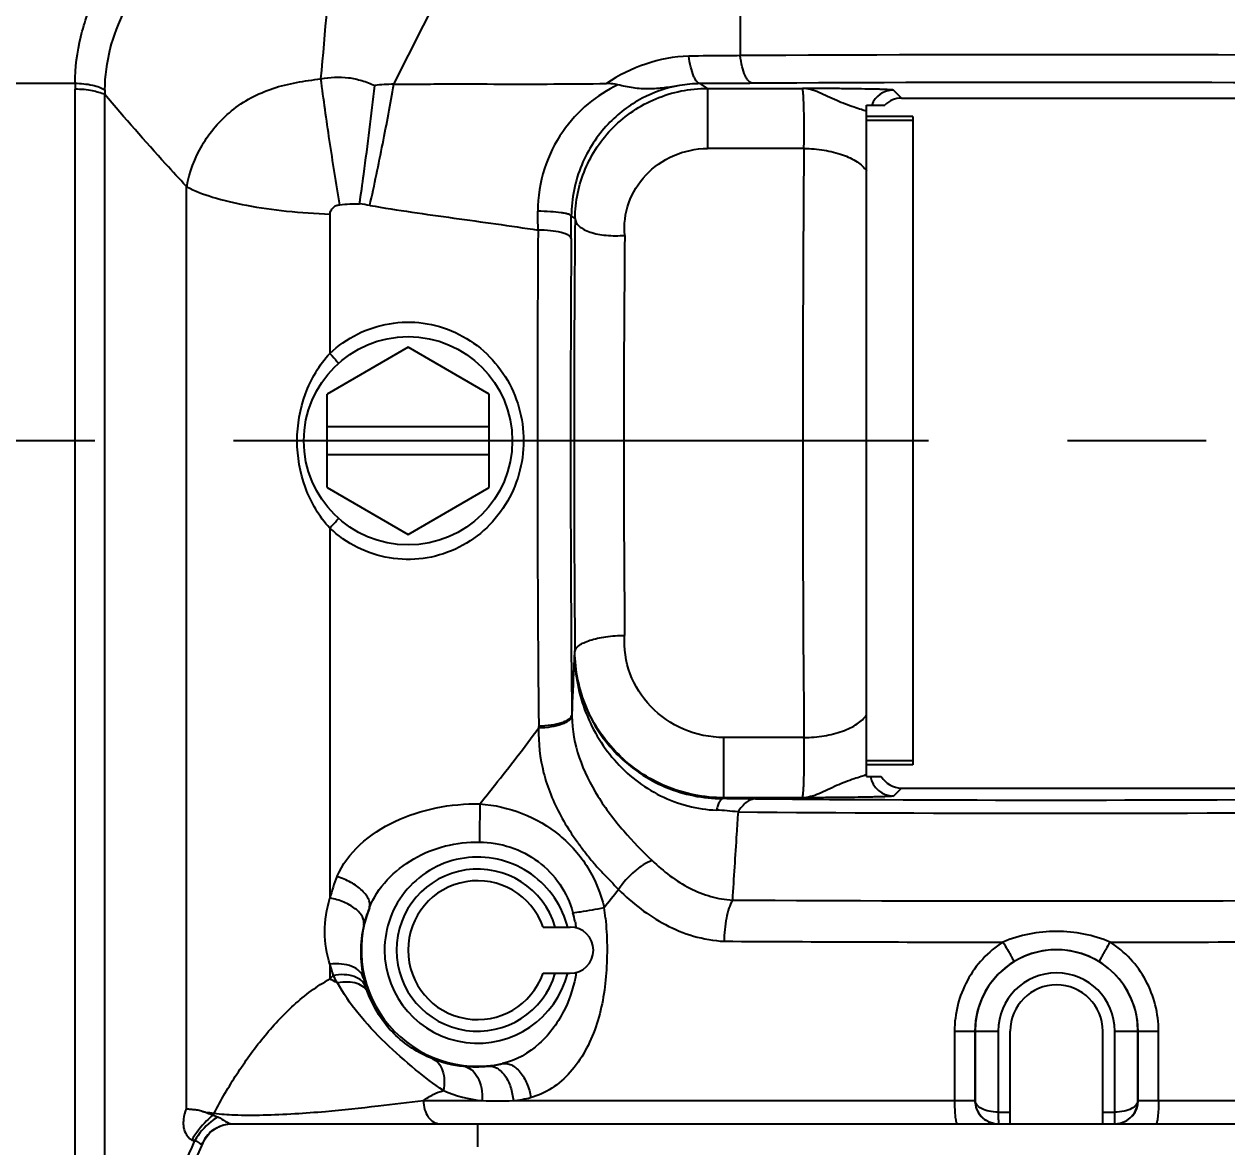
# Model space of a CAD drawing. Header units: millimetres. Extents: x 4086 to 8300, y 123 to 1549.
# Drawn here: x 6920.47 to 6933.45, y 450.37 to 462.5 of the extents above; entities that cross this region are included whole.
import ezdxf
from ezdxf import colors
from ezdxf.entities.mleader import LeaderData, LeaderLine
from ezdxf.math import Vec2, Vec3

# ---------------------------------------------------------------- set-up
doc = ezdxf.new("R2010")
doc.units = ezdxf.units.MM
doc.linetypes.add('CENTER', pattern=[0.6, 0.375, -0.075, 0.075, -0.075])
for name, color, linetype in [('中心线', 7, 'Continuous'), ('外形图', 7, 'Continuous'), ('多重引线', 7, 'Continuous'), ('尺寸标注', 7, 'Continuous')]:
    doc.layers.add(name, color=color, linetype=linetype)
doc.styles.add('思源黑', font='SourceHanSansCN-Normal.ttf')
doc.dimstyles.new('尺寸标注_1_4比例', dxfattribs={"dimtxt": 7, "dimasz": 6, "dimexe": 2, "dimexo": 1.5, "dimgap": 1, "dimtad": 1, "dimdec": 1, "dimlfac": 4, "dimdsep": 46, "dimtxsty": '思源黑', "dimcen": 0.09, "dimadec": 0, "dimazin": 0, "dimtp": 0.01, "dimtm": 0.01, "dimtfac": 1, "dimtdec": 1, "dimtofl": 0, "dimtmove": 0, "dimatfit": 3, "dimfxl": 1, "dimtolj": 1, "dimarcsym": 0})

# ---------------------------------------------------------------- blocks, each defined once
blk = doc.blocks.new('*D754')
at = {"layer": 'Defpoints', "color": 0}
for p in [(6927.486, 473.749), (6879.67, 442.248), (6931.623, 442.248)]:
    blk.add_point(p, dxfattribs=at)
at = {"layer": '尺寸标注', "color": 0, "lineweight": -2}
for p, q in [((6925.986, 473.749), (6877.67, 473.749)), ((6879.67, 467.749), (6879.67, 448.248)), ((6930.123, 442.248), (6877.67, 442.248))]:
    blk.add_line(p, q, dxfattribs=at)
at = {"layer": '尺寸标注', "color": 0}
for points in [[(6880.67, 467.749), (6878.67, 467.749), (6879.67, 473.749)], [(6878.67, 448.248), (6880.67, 448.248), (6879.67, 442.248)]]:
    blk.add_solid(points, dxfattribs=at)
at = {"layer": '尺寸标注', "color": 0, "insert": (6875.046, 457.743), "char_height": 7, "attachment_point": 5, "rotation": 90, "style": '思源黑'}
blk.add_mtext('\\A1;126', dxfattribs=at)
blk = doc.blocks.new('*D755')
at = {"layer": 'Defpoints', "color": 0}
for p in [(6960.112, 469.498), (6894.679, 446.498), (6960.112, 446.498)]:
    blk.add_point(p, dxfattribs=at)
at = {"layer": '尺寸标注', "color": 0, "lineweight": -2}
for p, q in [((6958.612, 469.498), (6892.679, 469.498)), ((6894.679, 463.498), (6894.679, 452.498)), ((6958.612, 446.498), (6892.679, 446.498))]:
    blk.add_line(p, q, dxfattribs=at)
at = {"layer": '尺寸标注', "color": 0}
for points in [[(6895.679, 463.498), (6893.679, 463.498), (6894.679, 469.498)], [(6893.679, 452.498), (6895.679, 452.498), (6894.679, 446.498)]]:
    blk.add_solid(points, dxfattribs=at)
at = {"layer": '尺寸标注', "color": 0, "insert": (6890.055, 457.578), "char_height": 7, "attachment_point": 5, "rotation": 90, "style": '思源黑'}
blk.add_mtext('\\A1;92', dxfattribs=at)
blk = doc.blocks.new('*D756')
at = {"layer": 'Defpoints', "color": 0}
for p in [(6960.112, 469.498), (6912.112, 449.123), (6912.112, 423.652)]:
    blk.add_point(p, dxfattribs=at)
at = {"layer": '尺寸标注', "color": 0, "lineweight": -2}
for p, q in [((6960.112, 467.998), (6960.112, 421.652)), ((6912.112, 447.623), (6912.112, 421.652)), ((6954.112, 423.652), (6918.112, 423.652))]:
    blk.add_line(p, q, dxfattribs=at)
at = {"layer": '尺寸标注', "color": 0}
for points in [[(6918.112, 424.652), (6918.112, 422.652), (6912.112, 423.652)], [(6954.112, 422.652), (6954.112, 424.652), (6960.112, 423.652)]]:
    blk.add_solid(points, dxfattribs=at)
at = {"layer": '尺寸标注', "color": 0, "insert": (6936.112, 428.276), "char_height": 7, "attachment_point": 5, "style": '思源黑'}
blk.add_mtext('\\A1;192', dxfattribs=at)

msp = doc.modelspace()

# ---------------------------------------------------------------- linework, layer by layer
at = {"layer": '中心线', "linetype": 'CENTER', "ltscale": 20}
msp.add_line((7074.229, 457.9978), (6904.8666, 457.9978), dxfattribs=at)
at = {"layer": '外形图'}
for p, q in [((6924.4573, 461.8475), (6925.5029, 463.9317)), ((6919.8119, 461.8583), (6921.0174, 461.8583)), ((6921.0178, 448.0355), (6921.0178, 461.7929)), ((6927.8428, 461.8035), (6927.7667, 461.8543)), ((6927.8428, 461.8035), (6927.8428, 461.1539)), ((6927.8428, 461.8035), (6928.868, 461.8035)), ((6929.9371, 461.6978), (6929.8509, 461.784)), ((6921.3385, 448.2021), (6921.3385, 461.7374)), ((6929.5621, 454.3728), (6929.5621, 461.6228)), ((6929.5621, 461.6228), (6929.7586, 461.6228)), ((6929.9371, 461.6978), (6941.3038, 461.6978)), ((6930.0621, 461.4978), (6929.5621, 461.4978)), ((6930.0621, 461.4978), (6930.0621, 454.4978)), ((6930.0621, 461.4551), (6929.5621, 461.4551)), ((6928.8852, 461.1539), (6927.8428, 461.1539)), ((6922.2166, 460.7471), (6922.2166, 450.7841)), ((6923.7681, 460.4446), (6923.7681, 458.941)), ((6926.4142, 460.3989), (6926.3743, 460.4255)), ((6924.6121, 459.0082), (6923.7371, 458.503)), ((6925.4871, 458.503), (6924.6121, 459.0082)), ((6923.7371, 457.4926), (6923.7371, 458.503)), ((6925.4871, 457.4926), (6925.4871, 458.503)), ((6925.4871, 458.1478), (6923.7371, 458.1478)), ((6925.4871, 457.8478), (6923.7371, 457.8478)), ((6923.7371, 457.4926), (6924.6121, 456.9875)), ((6924.6121, 456.9875), (6925.4871, 457.4926)), ((6923.7681, 457.0547), (6923.7681, 453.0584)), ((6926.4077, 455.7191), (6926.4131, 455.7227)), ((6928.0204, 454.1426), (6928.0204, 454.7939)), ((6928.8856, 454.7939), (6928.0204, 454.7939)), ((6930.0621, 454.5405), (6929.5621, 454.5405)), ((6930.0621, 454.4978), (6929.5621, 454.4978)), ((6929.5621, 454.3728), (6929.7206, 454.3728)), ((6929.9371, 454.2478), (6929.8514, 454.1621)), ((6929.9371, 454.2478), (6938.9965, 454.2478)), ((6928.0069, 454.1336), (6928.0204, 454.1426)), ((6928.8685, 454.1426), (6928.0204, 454.1426)), ((6926.0692, 452.7478), (6926.3621, 452.7478)), ((6923.7681, 452.3451), (6923.7681, 452.1865)), ((6923.7681, 452.1865), (6923.8024, 452.225)), ((6926.0692, 452.2478), (6926.3621, 452.2478)), ((6930.5109, 451.6228), (6930.5109, 450.8728)), ((6930.5109, 451.6228), (6930.9827, 451.6228)), ((6930.7315, 451.6228), (6930.7315, 450.8728)), ((6930.7328, 451.6228), (6930.7328, 450.8728)), ((6930.9827, 451.6228), (6930.9827, 450.7478)), ((6931.1121, 450.6228), (6931.1121, 451.6228)), ((6932.1121, 450.7478), (6932.1121, 451.6228)), ((6932.2414, 450.7478), (6932.2414, 451.6228)), ((6932.2414, 451.6228), (6932.7133, 451.6228)), ((6932.4914, 450.8728), (6932.4914, 451.6228)), ((6932.4927, 450.8728), (6932.4927, 451.6228)), ((6932.7133, 450.8728), (6932.7133, 451.6228)), ((6924.7772, 450.8728), (6925.4119, 450.8728)), ((6925.7469, 450.8728), (6930.7328, 450.8728)), ((6932.4914, 450.8728), (6940.9871, 450.8728)), ((6930.9827, 450.7478), (6931.1121, 450.7478)), ((6932.1121, 450.7478), (6932.2414, 450.7478)), ((6932.1121, 450.6228), (6932.1121, 450.7457)), ((6922.7077, 450.6228), (6940.7371, 450.6228)), ((6925.3621, 450.6228), (6925.3621, 450.3728)), ((6930.9685, 450.6234), (6930.9849, 450.6228)), ((6930.9849, 450.6231), (6930.9849, 450.6228)), ((6921.9764, 449.4528), (6922.3989, 450.4171)), ((6922.3951, 450.4165), (6922.3989, 450.4171))]:
    msp.add_line(p, q, dxfattribs=at)
for points in [[(6922.439, 450.486), (6922.4685, 450.5204), (6922.5023, 450.5506), (6922.5398, 450.576), (6922.5803, 450.5962), (6922.6231, 450.6109), (6922.6676, 450.6199), (6922.7085, 450.6228)], [(6922.4508, 450.5055), (6922.4537, 450.5088), (6922.4717, 450.5274), (6922.4931, 450.5462), (6922.5176, 450.5642), (6922.5449, 450.5808), (6922.5749, 450.5953), (6922.6076, 450.6074), (6922.6429, 450.6164), (6922.6805, 450.6217), (6922.7076, 450.6228)], [(6922.3989, 450.4171), (6922.4143, 450.4481), (6922.439, 450.486)]]:
    msp.add_lwpolyline(points, dxfattribs=at)
msp.add_circle((6924.6121, 457.9978), 1.125, dxfattribs=at)
for centre, radius, start, end in [((7061.6117, 462.9502), 133.4158, 179.578037, 180.340912), ((6927.7123, 460.4644), 1.6887, 92.38081, 124.56998), ((6931.5916, -91.8471), 554.0139, 89.537809, 90.350932), ((6923.1491, 461.8378), 2.1318, 179.44962, 181.20557), ((6923.3372, 461.7509), 1.9988, 178.9946, 180.38435), ((6924.4626, 460.0945), 1.753, 90.17297, 96.89176), ((6927.7758, 460.4695), 1.3848, 90.37835, 99.6978), ((6931.5924, -68.8637), 530.7314, 89.536926, 90.351601), ((6929.851, 461.534), 0.2501, 90.02115, 159.1845), ((6929.9371, 461.4478), 0.25, 89.9987, 135.57342), ((7320.4322, 457.9996), 391.5597, 179.538437, 180.469087), ((6923.8843, 458.6911), 1.8748, 80.33883, 83.75148), ((6838.3244, 459.248), 87.6968, 0.670072, 0.803158), ((6847.2493, 460.6997), 79.1255, 359.624522, 359.801485), ((7187.21, 457.9959), 260.8068, 179.472087, 180.499404), ((7260.8571, 458.0087), 334.8496, 179.612441, 180.52887), ((7158.5163, 457.9961), 231.5759, 179.45082, 180.519521), ((7240.9251, 458.0071), 314.5595, 179.604009, 180.539906), ((6927.7237, 455.0552), 1.3442, 180.51642, 181.26151), ((6927.7207, 454.8982), 1.6991, 179.33642, 180.09026), ((6929.8515, 454.4122), 0.2501, 189.05502, 269.9771), ((6929.9371, 454.4978), 0.2499, 209.99332, 270.00299), ((6927.8225, 390.4986), 63.6353, 89.513607, 89.833931), ((6931.6153, 856.3889), 402.2704, 269.536723, 270.445336), ((6981.1603, 453.281), 55.7788, 179.1813, 179.60488), ((6927.8258, 451.2639), 2.7479, 82.72838, 87.60676), ((6931.6154, 896.2817), 442.3054, 269.554159, 270.428604), ((6925.3621, 452.4978), 0.875, 16.60155, 343.39845), ((6925.2546, 452.699), 1.5294, 157.21923, 166.40714), ((6925.3621, 452.4978), 0.75, 19.47122, 340.52878), ((6902.1301, 472.8151), 31.612, 321.08596, 321.53757), ((6925.3621, 452.4978), 1.2543, 158.65823, 282.34179), ((6925.3699, 452.4767), 1.2694, 157.89782, 166.75001), ((6924.1081, 452.5605), 2.6489, 6.15004, 8.62852), ((6931.6031, 1059.6855), 606.6565, 269.6704033, 270.3667102), ((6924.9829, 452.5063), 1.4624, 11.8079, 15.71839), ((6925.3728, 452.4762), 1.2723, 166.7603, 192.8033), ((6925.3621, 452.4978), 1.0043, 14.4138, 16.2831), ((6926.3621, 452.4978), 0.25, 270, 90), ((6931.4735, 1047.3462), 594.7623, 269.6676645, 269.9576503), ((6931.6808, 1064.6207), 612.0369, 270.0476899, 270.3654774), ((6925.3621, 452.4978), 1.0043, 180, 345.5862), ((6931.6121, 451.6228), 0.8793, 0, 180), ((6925.2552, 452.7045), 1.5299, 193.58458, 198.26688), ((6931.6107, 451.6226), 0.8792, 121.6104, 179.98687), ((6931.6135, 451.6226), 0.8792, 0.01313, 58.39002), ((6922.5384, 449.7502), 2.7291, 61.4207, 63.21881), ((6925.8168, 453.2449), 2.2579, 206.85328, 209.10093), ((6925.3733, 452.4764), 1.2728, 192.8067, 197.32166), ((6931.6121, 451.6228), 0.6293, 0, 180), ((6925.334, 452.4642), 1.2317, 197.32224, 200.24141), ((6931.6121, 451.6228), 0.5, 0.00092, 179.99908), ((6925.3381, 452.5095), 1.271, 248.53763, 264.18168), ((6925.338, 452.5085), 1.27, 264.17932, 276.32066), ((6925.3382, 452.5073), 1.2689, 276.31959, 283.30373), ((6925.5806, 452.3948), 1.5313, 247.44673, 263.67221), ((6925.5794, 454.6596), 3.7905, 267.46718, 272.53282), ((6925.5788, 452.3893), 1.5257, 276.32438, 283.58828), ((6932.2427, 450.8728), 0.25, 280.3158, 0.00302), ((6923.1544, 455.6309), 4.9354, 261.49729, 262.58915), ((6922.2963, 450.859), 0.253, 325.55084, 331.08831), ((6930.9814, 450.8726), 0.2498, 267.02562, 269.42015), ((6930.9814, 450.8719), 0.2491, 269.421, 269.99993), ((6932.2391, 450.8739), 0.2511, 270.01654, 281.06259), ((6932.2427, 450.8728), 0.25, 270.00312, 274.44346), ((6932.2427, 450.8732), 0.2504, 274.44189, 277.17366), ((6932.2428, 450.8726), 0.2498, 277.17376, 278.99836), ((6932.2428, 450.8723), 0.2495, 278.99906, 280.31171), ((6922.7103, 450.2809), 0.3431, 139.12671, 156.71975), ((6788.6334, 507.0921), 145.1849, 336.069981, 337.033509)]:
    msp.add_arc(centre, radius, start, end, dxfattribs=at)
for points, knots in [([(6921.0174, 461.8583), (6921.0183, 462.0268), (6921.0596, 462.3633), (6921.235, 462.8387), (6921.5128, 463.2625), (6921.8755, 463.6222), (6922.3057, 463.9113), (6922.7869, 464.1274), (6923.3038, 464.2666), (6923.6628, 464.3023), (6923.8427, 464.3012)], [0, 0, 0, 0, 0.1224583, 0.2437298, 0.3650884, 0.4876999, 0.6124247, 0.7396979, 0.8692449, 1, 1, 1, 1]), ([(6921.3387, 461.7859), (6921.3413, 461.935), (6921.3801, 462.2322), (6921.5408, 462.6504), (6921.791, 463.0215), (6922.1144, 463.3351), (6922.4955, 463.5867), (6923.0621, 463.838), (6923.5331, 463.9274), (6923.8464, 463.9264)], [0, 0, 0, 0, 0.1230194, 0.2447972, 0.3665682, 0.4894494, 0.6142489, 0.7413544, 1, 1, 1, 1]), ([(6923.6716, 461.9069), (6923.7182, 462.412), (6923.7726, 463.0856), (6923.8313, 463.7587), (6923.8464, 463.9264)], [0, 0, 0, 0, 0.7507655, 1, 1, 1, 1]), ([(6928.1983, 462.1564), (6928.1522, 462.1559), (6927.9668, 462.1542), (6927.7814, 462.1527), (6927.6421, 462.1516)], [0, 0, 0, 0, 0.2489287, 1, 1, 1, 1]), ([(6927.7667, 461.8543), (6927.7522, 461.8552), (6927.7299, 461.8733), (6927.7094, 461.9049), (6927.6848, 461.9566), (6927.6604, 462.0396), (6927.6475, 462.1118), (6927.6421, 462.1516)], [0, 0, 0, 0, 0.1305332, 0.225825, 0.3433759, 0.6398955, 1, 1, 1, 1]), ([(6928.3355, 461.8577), (6928.3188, 461.8585), (6928.2925, 461.8752), (6928.2679, 461.9082), (6928.2405, 461.9598), (6928.2147, 462.0435), (6928.2027, 462.1164), (6928.1983, 462.1564)], [0, 0, 0, 0, 0.1453953, 0.2428798, 0.3600357, 0.6503352, 1, 1, 1, 1]), ([(6922.2235, 460.7415), (6922.2519, 460.8976), (6922.3659, 461.2066), (6922.6353, 461.5226), (6922.9138, 461.7083), (6923.1518, 461.8097), (6923.4077, 461.8719), (6923.583, 461.8955), (6923.6716, 461.9069)], [0, 0, 0, 0, 0.237297, 0.4816248, 0.6073124, 0.7354616, 0.8664355, 1, 1, 1, 1]), ([(6923.6716, 461.9069), (6923.7689, 461.925), (6923.9203, 461.9325), (6924.1146, 461.891), (6924.2072, 461.8551), (6924.2522, 461.8348)], [0, 0, 0, 0, 0.5002621, 0.7501753, 1, 1, 1, 1]), ([(6923.8754, 460.5461), (6923.8361, 460.7777), (6923.7641, 461.2307), (6923.7, 461.6849), (6923.6716, 461.9069)], [0, 0, 0, 0, 0.5121016, 1, 1, 1, 1]), ([(6921.0174, 461.8583), (6921.0803, 461.8577), (6921.1703, 461.8493), (6921.2772, 461.8189), (6921.321, 461.7981), (6921.3387, 461.7859)], [0, 0, 0, 0, 0.5668317, 0.8068049, 1, 1, 1, 1]), ([(6921.3385, 461.7374), (6921.295, 461.7528), (6921.2214, 461.7748), (6921.1134, 461.792), (6921.0503, 461.7937), (6921.0178, 461.7929)], [0, 0, 0, 0, 0.423081, 0.7021189, 1, 1, 1, 1]), ([(6924.0883, 460.5548), (6924.1037, 460.662), (6924.1631, 461.088), (6924.2166, 461.5149), (6924.2522, 461.8348)], [0, 0, 0, 0, 0.2517084, 1, 1, 1, 1]), ([(6924.1989, 460.5393), (6924.2482, 460.7609), (6924.3393, 461.196), (6924.4208, 461.633), (6924.4573, 461.8475)], [0, 0, 0, 0, 0.5106114, 1, 1, 1, 1]), ([(6924.4573, 461.8475), (6924.5532, 461.8469), (6924.7453, 461.8499), (6925.1295, 461.8521), (6925.6093, 461.8496), (6926.1829, 461.8496), (6926.5642, 461.8538), (6926.7541, 461.8549)], [0, 0, 0, 0, 0.125355, 0.2508375, 0.5018878, 0.7519932, 1, 1, 1, 1]), ([(6926.8768, 461.8422), (6926.7618, 461.7878), (6926.5378, 461.6441), (6926.2579, 461.3366), (6926.061, 460.9376), (6926.0127, 460.6324), (6926.0125, 460.4773)], [0, 0, 0, 0, 0.2247888, 0.4643178, 0.7260677, 1, 1, 1, 1]), ([(6927.5426, 461.8345), (6927.4021, 461.81), (6927.1162, 461.7116), (6926.7361, 461.4211), (6926.4492, 460.9794), (6926.375, 460.6138), (6926.3743, 460.4255)], [0, 0, 0, 0, 0.2166006, 0.4504555, 0.7140306, 1, 1, 1, 1]), ([(6926.4142, 460.3989), (6926.4156, 460.5801), (6926.491, 460.9457), (6926.8044, 461.4099), (6927.2758, 461.7273), (6927.6537, 461.8035), (6927.8428, 461.8035)], [0, 0, 0, 0, 0.2462258, 0.4922035, 0.7429922, 1, 1, 1, 1]), ([(6926.8773, 461.8418), (6926.8671, 461.8443), (6926.8266, 461.8531), (6926.785, 461.8551), (6926.7541, 461.8549)], [0, 0, 0, 0, 0.2530992, 1, 1, 1, 1]), ([(6927.5426, 461.8345), (6927.4868, 461.8256), (6927.377, 461.806), (6927.21, 461.7926), (6927.0422, 461.805), (6926.932, 461.8282), (6926.8769, 461.8422)], [0, 0, 0, 0, 0.2519509, 0.4980555, 0.7460093, 1, 1, 1, 1]), ([(6928.3355, 461.8577), (6928.2883, 461.8574), (6928.0987, 461.8562), (6927.9091, 461.8551), (6927.7667, 461.8543)], [0, 0, 0, 0, 0.2488947, 1, 1, 1, 1]), ([(6929.8509, 461.784), (6929.8503, 461.7846), (6929.8479, 461.7851), (6929.8404, 461.7865), (6929.8244, 461.7877), (6929.7986, 461.7894), (6929.7634, 461.7909), (6929.7196, 461.7924), (6929.6677, 461.7939), (6929.6084, 461.7953), (6929.5165, 461.797), (6929.3888, 461.7989), (6929.2242, 461.8007), (6929.0487, 461.8022), (6928.9288, 461.8031), (6928.868, 461.8035)], [0, 0, 0, 0, 0.0023218, 0.0070709, 0.0239534, 0.0505243, 0.0864237, 0.1311749, 0.1841996, 0.2448282, 0.3123155, 0.4645921, 0.6342403, 0.8146383, 1, 1, 1, 1]), ([(6929.5621, 461.555), (6929.5432, 461.5617), (6929.4982, 461.5757), (6929.3889, 461.6103), (6929.2669, 461.6573), (6929.142, 461.7161), (6929.0494, 461.7596), (6928.9591, 461.7932), (6928.8977, 461.8028), (6928.868, 461.8035)], [0, 0, 0, 0, 0.0813006, 0.1910348, 0.4647542, 0.6104992, 0.7505436, 0.8797435, 1, 1, 1, 1]), ([(6928.8852, 461.1539), (6928.8861, 461.1887), (6928.8874, 461.2607), (6928.8879, 461.3698), (6928.8873, 461.4786), (6928.8854, 461.5801), (6928.8829, 461.6569), (6928.8802, 461.7096), (6928.8781, 461.7411), (6928.8758, 461.7661), (6928.8737, 461.7853), (6928.8712, 461.7962), (6928.8696, 461.8029), (6928.868, 461.8035)], [0, 0, 0, 0, 0.1604044, 0.3317473, 0.5027242, 0.6620539, 0.7992478, 0.8566611, 0.9053248, 0.9444554, 0.9734449, 0.991906, 1, 1, 1, 1]), ([(6922.2166, 460.7471), (6922.1429, 460.8265), (6921.8446, 461.1515), (6921.5532, 461.483), (6921.3385, 461.7374)], [0, 0, 0, 0, 0.2455358, 1, 1, 1, 1]), ([(6926.951, 460.2157), (6926.9397, 460.3327), (6926.9705, 460.5748), (6927.1631, 460.8861), (6927.4687, 461.1006), (6927.7176, 461.1535), (6927.8428, 461.1539)], [0, 0, 0, 0, 0.2441136, 0.4883907, 0.7398473, 1, 1, 1, 1]), ([(6928.8852, 461.1539), (6928.9585, 461.1533), (6929.1001, 461.1419), (6929.2953, 461.0943), (6929.4538, 461.0215), (6929.5357, 460.9506), (6929.5621, 460.912)], [0, 0, 0, 0, 0.2972331, 0.5732143, 0.8102828, 1, 1, 1, 1]), ([(6922.2235, 460.7415), (6922.3107, 460.6943), (6922.5236, 460.6149), (6922.8857, 460.531), (6923.3106, 460.4723), (6923.6122, 460.453), (6923.7681, 460.4446)], [0, 0, 0, 0, 0.1880614, 0.4274064, 0.7040532, 1, 1, 1, 1]), ([(6923.7681, 460.4446), (6923.7699, 460.4576), (6923.7783, 460.4831), (6923.801, 460.5161), (6923.8346, 460.5408), (6923.8619, 460.5443), (6923.8754, 460.5461)], [0, 0, 0, 0, 0.2460855, 0.4943304, 0.7447735, 1, 1, 1, 1]), ([(6923.8754, 460.5461), (6923.9107, 460.5507), (6923.9814, 460.5576), (6924.053, 460.5587), (6924.0883, 460.5548)], [0, 0, 0, 0, 0.500091, 1, 1, 1, 1]), ([(6924.1989, 460.5393), (6924.5004, 460.4878), (6925.1065, 460.4029), (6925.7126, 460.3193), (6926.0151, 460.2736)], [0, 0, 0, 0, 0.49995, 1, 1, 1, 1]), ([(6926.3743, 460.4255), (6926.3735, 460.4296), (6926.3623, 460.4376), (6926.3407, 460.4452), (6926.3064, 460.4535), (6926.2414, 460.464), (6926.142, 460.4733), (6926.0578, 460.4766), (6926.0125, 460.4773)], [0, 0, 0, 0, 0.0338856, 0.0975514, 0.1926509, 0.3166042, 0.6327339, 1, 1, 1, 1]), ([(6926.4142, 460.3989), (6926.4151, 460.384), (6926.4248, 460.3522), (6926.4597, 460.3118), (6926.5116, 460.2774), (6926.6076, 460.2376), (6926.7571, 460.2107), (6926.8838, 460.2105), (6926.951, 460.2157)], [0, 0, 0, 0, 0.0736948, 0.1576224, 0.2584525, 0.3781705, 0.6677164, 1, 1, 1, 1]), ([(6926.3731, 460.1811), (6926.3716, 460.1964), (6926.3455, 460.2168), (6926.3073, 460.2336), (6926.2425, 460.2532), (6926.1443, 460.2687), (6926.0602, 460.2734), (6926.0151, 460.2737)], [0, 0, 0, 0, 0.120169, 0.2174904, 0.3398394, 0.6458773, 1, 1, 1, 1]), ([(6923.7681, 458.941), (6923.856, 459.0241), (6924.0574, 459.1658), (6924.4077, 459.2806), (6924.7767, 459.2867), (6925.1308, 459.1831), (6925.4387, 458.9809), (6925.6758, 458.6993), (6925.8249, 458.3629), (6925.8587, 458.1191), (6925.8587, 457.9978)], [0, 0, 0, 0, 0.1248715, 0.2498978, 0.3750276, 0.5000725, 0.6249563, 0.7498148, 0.8748247, 1, 1, 1, 1]), ([(6923.4151, 457.9978), (6923.4151, 458.169), (6923.4736, 458.5131), (6923.6524, 458.816), (6923.7681, 458.941)], [0, 0, 0, 0, 0.5012763, 1, 1, 1, 1]), ([(6923.7681, 458.941), (6923.7764, 458.9321), (6923.8081, 458.8976), (6923.8392, 458.8624), (6923.8616, 458.8359)], [0, 0, 0, 0, 0.2591646, 1, 1, 1, 1]), ([(6923.7681, 457.0547), (6923.6524, 457.1797), (6923.4736, 457.4826), (6923.4151, 457.8266), (6923.4151, 457.9978)], [0, 0, 0, 0, 0.4987239, 1, 1, 1, 1]), ([(6925.8587, 457.9978), (6925.8587, 457.8765), (6925.8249, 457.6328), (6925.6758, 457.2964), (6925.4387, 457.0147), (6925.1308, 456.8125), (6924.7767, 456.709), (6924.4076, 456.7151), (6924.0574, 456.8298), (6923.856, 456.9715), (6923.7681, 457.0547)], [0, 0, 0, 0, 0.1251751, 0.2501845, 0.3750427, 0.4999264, 0.6249709, 0.7501014, 0.8751284, 1, 1, 1, 1]), ([(6923.7681, 457.0547), (6923.7764, 457.0636), (6923.8081, 457.0981), (6923.8392, 457.1332), (6923.8616, 457.1597)], [0, 0, 0, 0, 0.2591645, 1, 1, 1, 1]), ([(6926.4131, 455.7227), (6926.4151, 455.749), (6926.4511, 455.7881), (6926.5112, 455.8209), (6926.5784, 455.8467), (6926.6586, 455.8675), (6926.7834, 455.8893), (6926.8823, 455.8958), (6926.9499, 455.8963)], [0, 0, 0, 0, 0.1345116, 0.2337634, 0.3555545, 0.497494, 0.6556314, 1, 1, 1, 1]), ([(6928.0204, 454.7939), (6927.8724, 454.7942), (6927.5783, 454.8555), (6927.2147, 455.1056), (6926.9814, 455.4709), (6926.9394, 455.7571), (6926.9499, 455.8963)], [0, 0, 0, 0, 0.2596087, 0.5106613, 0.7550691, 1, 1, 1, 1]), ([(6926.4077, 455.7191), (6926.4053, 455.6633), (6926.3958, 455.438), (6926.3865, 455.2126), (6926.3795, 455.043)], [0, 0, 0, 0, 0.2475503, 1, 1, 1, 1]), ([(6926.4077, 455.7192), (6926.4082, 455.5086), (6926.4824, 455.0839), (6926.7548, 454.6181), (6927.0624, 454.3259), (6927.3318, 454.1558), (6927.6283, 454.0449), (6927.8367, 454.0137), (6927.9406, 454.0094)], [0, 0, 0, 0, 0.2502555, 0.500667, 0.6263511, 0.7517549, 0.8765049, 1, 1, 1, 1]), ([(6926.4077, 455.7191), (6926.4095, 455.517), (6926.493, 455.1059), (6926.8444, 454.5798), (6927.3746, 454.2208), (6927.7978, 454.1345), (6928.0069, 454.1336)], [0, 0, 0, 0, 0.244421, 0.4931295, 0.7469895, 1, 1, 1, 1]), ([(6928.0204, 454.1426), (6927.8076, 454.1426), (6927.3827, 454.2282), (6926.8525, 454.5848), (6926.4995, 455.1068), (6926.4146, 455.5184), (6926.4131, 455.7227)], [0, 0, 0, 0, 0.2569993, 0.5074641, 0.7532984, 1, 1, 1, 1]), ([(6926.3798, 455.0256), (6926.3784, 455.007), (6926.3548, 454.9792), (6926.3142, 454.9548), (6926.2501, 454.9276), (6926.1514, 454.9047), (6926.0667, 454.8968), (6926.0216, 454.8955)], [0, 0, 0, 0, 0.1398244, 0.240314, 0.362348, 0.6600845, 1, 1, 1, 1]), ([(6926.3795, 455.043), (6926.3783, 455.0239), (6926.3556, 454.9946), (6926.3144, 454.9696), (6926.2504, 454.9429), (6926.1514, 454.9223), (6926.0668, 454.9174), (6926.0217, 454.9178)], [0, 0, 0, 0, 0.1440488, 0.2444897, 0.3657965, 0.6614481, 1, 1, 1, 1]), ([(6926.3798, 455.0256), (6926.383, 454.8746), (6926.4405, 454.5676), (6926.6488, 454.1507), (6926.9282, 453.7848), (6927.1396, 453.5669), (6927.2463, 453.465)], [0, 0, 0, 0, 0.2477118, 0.5027376, 0.7580059, 1, 1, 1, 1]), ([(6928.8856, 454.7939), (6928.9588, 454.7944), (6929.1003, 454.806), (6929.2954, 454.8542), (6929.4539, 454.928), (6929.5357, 454.9998), (6929.5621, 455.0388)], [0, 0, 0, 0, 0.2964376, 0.571963, 0.8092226, 1, 1, 1, 1]), ([(6925.3872, 454.078), (6925.4412, 454.1448), (6925.6569, 454.414), (6925.8676, 454.6873), (6926.0216, 454.8955)], [0, 0, 0, 0, 0.2491703, 1, 1, 1, 1]), ([(6926.0216, 454.8955), (6926.0161, 454.7339), (6926.0451, 454.4867), (6926.1486, 454.1734), (6926.2579, 453.9439), (6926.37, 453.7617), (6926.4698, 453.6218), (6926.5485, 453.5205), (6926.6284, 453.4217), (6926.7146, 453.3307), (6926.8007, 453.2426), (6926.8555, 453.1822), (6926.8828, 453.1524)], [0, 0, 0, 0, 0.2424692, 0.3668961, 0.493939, 0.6227547, 0.6872734, 0.7515057, 0.815171, 0.8777576, 0.9393601, 1, 1, 1, 1]), ([(6928.8685, 454.1426), (6928.8702, 454.1432), (6928.8718, 454.15), (6928.8742, 454.1609), (6928.8764, 454.1802), (6928.8787, 454.2054), (6928.8807, 454.2371), (6928.8834, 454.29), (6928.8859, 454.3671), (6928.8878, 454.4689), (6928.8884, 454.578), (6928.8878, 454.6872), (6928.8865, 454.7591), (6928.8856, 454.7939)], [0, 0, 0, 0, 0.0081061, 0.0266203, 0.0556908, 0.0949302, 0.1437214, 0.2012726, 0.3387322, 0.4982363, 0.6691982, 0.8402451, 1, 1, 1, 1]), ([(6929.5621, 454.391), (6929.5431, 454.3843), (6929.498, 454.3704), (6929.3887, 454.3359), (6929.2666, 454.2889), (6929.1419, 454.23), (6929.0494, 454.1865), (6928.9593, 454.153), (6928.898, 454.1433), (6928.8685, 454.1426)], [0, 0, 0, 0, 0.0815461, 0.1914656, 0.4653349, 0.6110683, 0.7510637, 0.8802064, 1, 1, 1, 1]), ([(6928.0069, 454.1336), (6928.0004, 454.1329), (6927.9855, 454.123), (6927.9697, 454.0969), (6927.9537, 454.0579), (6927.945, 454.027), (6927.9406, 454.0094)], [0, 0, 0, 0, 0.1358899, 0.339241, 0.6268307, 1, 1, 1, 1]), ([(6928.3627, 454.1316), (6928.3456, 454.131), (6928.3099, 454.1232), (6928.26, 454.0938), (6928.2133, 454.0483), (6928.1865, 454.0106), (6928.1737, 453.9897)], [0, 0, 0, 0, 0.208718, 0.4378501, 0.6996805, 1, 1, 1, 1]), ([(6929.8514, 454.1621), (6929.8508, 454.1616), (6929.8484, 454.1611), (6929.8409, 454.1596), (6929.8249, 454.1584), (6929.7991, 454.1567), (6929.7639, 454.1552), (6929.7202, 454.1537), (6929.6683, 454.1523), (6929.6089, 454.1509), (6929.517, 454.1491), (6929.3894, 454.1472), (6929.2247, 454.1454), (6929.0492, 454.1439), (6928.9293, 454.1431), (6928.8685, 454.1426)], [0, 0, 0, 0, 0.0023311, 0.0070915, 0.0239581, 0.050504, 0.0863893, 0.131138, 0.1841569, 0.2447752, 0.3122609, 0.4645362, 0.6341972, 0.8146141, 1, 1, 1, 1]), ([(6923.8446, 453.2912), (6923.8994, 453.4217), (6924.0837, 453.6625), (6924.466, 453.9084), (6924.9135, 454.0514), (6925.2291, 454.0797), (6925.3872, 454.078)], [0, 0, 0, 0, 0.2333278, 0.4822316, 0.7395074, 1, 1, 1, 1]), ([(6925.3872, 454.0779), (6925.5427, 454.0655), (6925.8521, 453.9963), (6926.2625, 453.7583), (6926.5755, 453.4024), (6926.6931, 453.1087), (6926.727, 452.9579)], [0, 0, 0, 0, 0.2509911, 0.5017154, 0.7513243, 1, 1, 1, 1]), ([(6928.1736, 453.9897), (6928.1685, 453.9109), (6928.1471, 453.5941), (6928.1271, 453.2773), (6928.1133, 453.0391)], [0, 0, 0, 0, 0.2485735, 1, 1, 1, 1]), ([(6924.1938, 452.9543), (6924.2378, 453.0653), (6924.3743, 453.2721), (6924.6652, 453.4996), (6925.0112, 453.6387), (6925.2594, 453.6674), (6925.3829, 453.6656)], [0, 0, 0, 0, 0.2447657, 0.4946631, 0.7469335, 1, 1, 1, 1]), ([(6925.3829, 453.6656), (6925.4956, 453.664), (6925.7221, 453.6269), (6926.0271, 453.4684), (6926.2646, 453.2197), (6926.3602, 453.0108), (6926.3907, 452.9025)], [0, 0, 0, 0, 0.2502423, 0.5003122, 0.7501545, 1, 1, 1, 1]), ([(6926.3261, 452.7794), (6926.2927, 452.8936), (6926.1841, 453.1119), (6925.9176, 453.3602), (6925.581, 453.5001), (6925.2168, 453.5134), (6924.8709, 453.3985), (6924.587, 453.1698), (6924.4009, 452.8568), (6924.3577, 452.6168), (6924.3577, 452.4978)], [0, 0, 0, 0, 0.1249971, 0.2499977, 0.3749982, 0.4999988, 0.6249993, 0.7499999, 0.8750004, 1, 1, 1, 1]), ([(6927.2463, 453.465), (6927.2125, 453.4541), (6927.1462, 453.4196), (6927.0171, 453.3218), (6926.9317, 453.2256), (6926.8827, 453.1524)], [0, 0, 0, 0, 0.2191932, 0.4561657, 1, 1, 1, 1]), ([(6927.2463, 453.465), (6927.3674, 453.3483), (6927.5694, 453.1943), (6927.8748, 453.0698), (6928.0342, 453.0424), (6928.1133, 453.0391)], [0, 0, 0, 0, 0.512494, 0.75892, 1, 1, 1, 1]), ([(6924.1938, 452.9543), (6924.1986, 452.9676), (6924.2021, 452.9986), (6924.189, 453.0465), (6924.16, 453.0954), (6924.0991, 453.1631), (6923.9941, 453.2359), (6923.8967, 453.2761), (6923.8446, 453.2912)], [0, 0, 0, 0, 0.0808312, 0.1721746, 0.2792443, 0.4029583, 0.6898801, 1, 1, 1, 1]), ([(6923.7681, 452.3451), (6923.7335, 452.4578), (6923.6952, 452.6992), (6923.7321, 452.9412), (6923.7681, 453.0584)], [0, 0, 0, 0, 0.4900934, 1, 1, 1, 1]), ([(6924.1343, 452.7676), (6924.1371, 452.782), (6924.1368, 452.8136), (6924.1194, 452.8603), (6924.0871, 452.9056), (6924.0231, 452.9648), (6923.9161, 453.0234), (6923.8194, 453.0503), (6923.7681, 453.0584)], [0, 0, 0, 0, 0.086569, 0.1816008, 0.2897479, 0.4123255, 0.6936076, 1, 1, 1, 1]), ([(6926.8828, 453.1524), (6927.0331, 453.0038), (6927.2915, 452.8043), (6927.6925, 452.638), (6927.9121, 452.5993), (6928.0237, 452.5939)], [0, 0, 0, 0, 0.489589, 0.7411541, 1, 1, 1, 1]), ([(6926.3907, 452.9025), (6926.4188, 452.9057), (6926.5315, 452.9205), (6926.6436, 452.9398), (6926.727, 452.9579)], [0, 0, 0, 0, 0.248979, 1, 1, 1, 1]), ([(6928.1132, 453.0391), (6928.0982, 453.0111), (6928.0723, 452.947), (6928.0348, 452.799), (6928.0242, 452.6776), (6928.0237, 452.5939)], [0, 0, 0, 0, 0.2079387, 0.450931, 1, 1, 1, 1]), ([(6926.7417, 452.8443), (6926.7524, 452.7456), (6926.7635, 452.5469), (6926.7554, 452.2491), (6926.7193, 451.9542), (6926.6465, 451.6691), (6926.5312, 451.4048), (6926.3724, 451.1757), (6926.175, 450.9985), (6926.0171, 450.9255), (6925.9373, 450.9062)], [0, 0, 0, 0, 0.1316004, 0.2632667, 0.3945284, 0.5245414, 0.6519032, 0.7747567, 0.8911479, 1, 1, 1, 1]), ([(6932.1902, 452.584), (6932.01, 452.6624), (6931.6121, 452.7372), (6931.2142, 452.6624), (6931.0339, 452.584)], [0, 0, 0, 0, 0.5000005, 1, 1, 1, 1]), ([(6931.0339, 452.584), (6930.9538, 452.5333), (6930.806, 452.4104), (6930.6387, 452.1766), (6930.5344, 451.9086), (6930.5109, 451.7178), (6930.5109, 451.6228)], [0, 0, 0, 0, 0.2498228, 0.4996925, 0.7497589, 1, 1, 1, 1]), ([(6931.0339, 452.584), (6931.05, 452.5579), (6931.073, 452.5197), (6931.1013, 452.4706), (6931.1188, 452.4392), (6931.1329, 452.413), (6931.1427, 452.3931), (6931.1483, 452.3804), (6931.1501, 452.3741), (6931.1503, 452.3719), (6931.1498, 452.3714)], [0, 0, 0, 0, 0.3793819, 0.5501735, 0.7000126, 0.8235451, 0.9164024, 0.9754473, 0.9918375, 1, 1, 1, 1]), ([(6932.1902, 452.584), (6932.1741, 452.5579), (6932.1512, 452.5197), (6932.1228, 452.4706), (6932.1053, 452.4392), (6932.0913, 452.413), (6932.0815, 452.3931), (6932.0758, 452.3804), (6932.0741, 452.3741), (6932.0739, 452.3719), (6932.0743, 452.3714)], [0, 0, 0, 0, 0.379382, 0.5501735, 0.7000124, 0.8235448, 0.916402, 0.975447, 0.9918374, 1, 1, 1, 1]), ([(6932.7133, 451.6228), (6932.7133, 451.7178), (6932.6897, 451.9086), (6932.5854, 452.1766), (6932.4181, 452.4104), (6932.2704, 452.5333), (6932.1902, 452.584)], [0, 0, 0, 0, 0.2502405, 0.5003074, 0.7501778, 1, 1, 1, 1]), ([(6932.0743, 452.3714), (6932.0055, 452.4138), (6931.8553, 452.48), (6931.6121, 452.5139), (6931.3688, 452.48), (6931.2187, 452.4138), (6931.1498, 452.3714)], [0, 0, 0, 0, 0.249968, 0.5000008, 0.7500333, 1, 1, 1, 1]), ([(6924.1321, 452.1943), (6924.1247, 452.2217), (6924.0905, 452.2762), (6924.0031, 452.3283), (6923.8913, 452.3532), (6923.81, 452.3509), (6923.7681, 452.3451)], [0, 0, 0, 0, 0.2002633, 0.4313615, 0.7012621, 1, 1, 1, 1]), ([(6922.5178, 450.7367), (6922.5928, 450.8815), (6922.7567, 451.1627), (6923.0403, 451.5581), (6923.3145, 451.856), (6923.5626, 452.0609), (6923.6976, 452.1486), (6923.7681, 452.1865)], [0, 0, 0, 0, 0.2523056, 0.5027377, 0.7518783, 0.8761038, 1, 1, 1, 1]), ([(6924.1582, 452.0975), (6924.149, 452.1233), (6924.1129, 452.1734), (6924.027, 452.2191), (6923.9193, 452.2379), (6923.8421, 452.2321), (6923.8024, 452.2249)], [0, 0, 0, 0, 0.2026391, 0.4339169, 0.7023326, 1, 1, 1, 1]), ([(6924.9933, 450.9806), (6924.8898, 451.0512), (6924.6756, 451.2164), (6924.3619, 451.4915), (6924.0723, 451.8003), (6923.9135, 452.03), (6923.8513, 452.1448)], [0, 0, 0, 0, 0.2287221, 0.4932771, 0.7615113, 1, 1, 1, 1]), ([(6924.1784, 452.0381), (6924.169, 452.0608), (6924.1347, 452.1041), (6924.056, 452.1426), (6923.958, 452.1574), (6923.8878, 452.1514), (6923.8514, 452.1448)], [0, 0, 0, 0, 0.2005337, 0.4302406, 0.6987308, 1, 1, 1, 1]), ([(6926.4267, 452.2563), (6926.405, 452.1224), (6926.3415, 451.9146), (6926.1919, 451.6611), (6925.9873, 451.4286), (6925.7776, 451.3058), (6925.6302, 451.2725)], [0.29229679, 0.29229679, 0.29229679, 0.29229679, 0.50728239, 0.63373537, 0.75893012, 1, 1, 1, 1]), ([(6924.873, 451.3266), (6924.7192, 451.3871), (6924.4258, 451.5779), (6924.2384, 451.875), (6924.1784, 452.0381)], [0, 0, 0, 0, 0.4875966, 1, 1, 1, 1]), ([(6924.873, 451.3266), (6924.8983, 451.3155), (6924.9462, 451.2782), (6924.9902, 451.1942), (6925.0074, 451.091), (6925.0008, 451.0179), (6924.9933, 450.9806)], [0, 0, 0, 0, 0.2111816, 0.4448999, 0.7093673, 1, 1, 1, 1]), ([(6925.2093, 451.245), (6925.24, 451.2406), (6925.3038, 451.2106), (6925.3707, 451.1224), (6925.4096, 451.0051), (6925.4146, 450.9178), (6925.4119, 450.8728)], [0, 0, 0, 0, 0.2031442, 0.4360608, 0.7054931, 1, 1, 1, 1]), ([(6925.4778, 451.2462), (6925.5101, 451.2485), (6925.5834, 451.2272), (6925.667, 451.1407), (6925.7257, 451.0178), (6925.7437, 450.9226), (6925.7469, 450.8728)], [0, 0, 0, 0, 0.1942569, 0.426668, 0.7015496, 1, 1, 1, 1]), ([(6925.6302, 451.2725), (6925.6458, 451.2755), (6925.6796, 451.2758), (6925.7298, 451.2591), (6925.7784, 451.2271), (6925.8411, 451.1634), (6925.9026, 451.0559), (6925.9297, 450.9579), (6925.9373, 450.9062)], [0, 0, 0, 0, 0.0912151, 0.1897139, 0.2996762, 0.4224316, 0.7001024, 1, 1, 1, 1]), ([(6924.7772, 450.8728), (6924.8114, 450.8973), (6924.8798, 450.9408), (6924.9555, 450.9718), (6924.9933, 450.9806)], [0, 0, 0, 0, 0.5199522, 1, 1, 1, 1]), ([(6922.5178, 450.7366), (6922.5904, 450.7262), (6922.7669, 450.7158), (6923.0581, 450.7161), (6923.3856, 450.7305), (6923.7998, 450.7617), (6924.2619, 450.8123), (6924.614, 450.8562), (6924.7772, 450.8728)], [0, 0, 0, 0, 0.0970443, 0.2334409, 0.3852099, 0.530564, 0.782961, 1, 1, 1, 1]), ([(6924.7772, 450.8728), (6924.7772, 450.8406), (6924.7859, 450.7779), (6924.8243, 450.6959), (6924.8839, 450.6378), (6924.9354, 450.6228), (6924.9595, 450.6228)], [0, 0, 0, 0, 0.2848335, 0.5506529, 0.7869792, 1, 1, 1, 1]), ([(6930.5109, 450.8728), (6930.5109, 450.8409), (6930.5121, 450.7819), (6930.5171, 450.7124), (6930.5231, 450.6676), (6930.5282, 450.6442), (6930.5323, 450.6302), (6930.5377, 450.6228), (6930.5402, 450.6228)], [0, 0, 0, 0, 0.3755073, 0.6947432, 0.8179839, 0.9107993, 0.9706622, 1, 1, 1, 1]), ([(6930.7315, 450.8728), (6930.7315, 450.8414), (6930.7436, 450.7778), (6930.7958, 450.6965), (6930.8742, 450.6402), (6930.9371, 450.6248), (6930.9685, 450.6232)], [0, 0, 0, 0, 0.2500115, 0.5000156, 0.750005, 1, 1, 1, 1]), ([(6930.7328, 450.8728), (6930.7331, 450.843), (6930.7446, 450.7822), (6930.7938, 450.7019), (6930.8714, 450.6428), (6930.9357, 450.6255), (6930.9685, 450.6234)], [0, 0, 0, 0, 0.2383689, 0.4829841, 0.7373262, 1, 1, 1, 1]), ([(6930.9827, 450.7478), (6930.9494, 450.7481), (6930.8873, 450.7546), (6930.8075, 450.7814), (6930.7512, 450.8195), (6930.7334, 450.8566), (6930.7328, 450.8728)], [0, 0, 0, 0, 0.333806, 0.6195428, 0.8369742, 1, 1, 1, 1]), ([(6932.4914, 450.8728), (6932.4908, 450.8566), (6932.4729, 450.8195), (6932.4167, 450.7814), (6932.3368, 450.7546), (6932.2747, 450.7481), (6932.2414, 450.7478)], [0, 0, 0, 0, 0.1630226, 0.3804561, 0.6661924, 1, 1, 1, 1]), ([(6932.2873, 450.6275), (6932.3444, 450.6387), (6932.4508, 450.7024), (6932.4909, 450.8181), (6932.4914, 450.8728)], [0, 0, 0, 0, 0.5153698, 1, 1, 1, 1]), ([(6932.7133, 450.8728), (6932.7133, 450.8409), (6932.712, 450.7819), (6932.707, 450.7124), (6932.7011, 450.6676), (6932.696, 450.6442), (6932.6919, 450.6302), (6932.6864, 450.6228), (6932.6839, 450.6228)], [0, 0, 0, 0, 0.3755073, 0.6947432, 0.8179839, 0.9107993, 0.9706622, 1, 1, 1, 1]), ([(6922.2165, 450.7841), (6922.2033, 450.7482), (6922.1867, 450.6884), (6922.183, 450.5992), (6922.205, 450.5144), (6922.249, 450.4664), (6922.2768, 450.4453)], [0, 0, 0, 0, 0.309129, 0.4966015, 0.7174788, 1, 1, 1, 1]), ([(6922.2166, 450.7844), (6922.2324, 450.7834), (6922.2655, 450.7809), (6922.3075, 450.7777), (6922.3428, 450.7725), (6922.3692, 450.7643), (6922.392, 450.759), (6922.41, 450.7519), (6922.4199, 450.7511), (6922.4247, 450.7497)], [0, 0, 0, 0, 0.2243451, 0.4698913, 0.5979352, 0.727568, 0.8611962, 0.9289776, 1, 1, 1, 1]), ([(6922.5049, 450.7159), (6922.4816, 450.6966), (6922.3938, 450.6171), (6922.32, 450.5219), (6922.2766, 450.4452)], [0, 0, 0, 0, 0.2560374, 1, 1, 1, 1]), ([(6922.4247, 450.7498), (6922.4311, 450.7471), (6922.4578, 450.7358), (6922.4846, 450.7245), (6922.505, 450.716)], [0, 0, 0, 0, 0.2381606, 1, 1, 1, 1]), ([(6930.9827, 450.7478), (6930.9828, 450.7321), (6930.9832, 450.703), (6930.9833, 450.6647), (6930.9849, 450.639), (6930.9842, 450.6262), (6930.9849, 450.6229)], [0, 0, 0, 0, 0.3771745, 0.6986681, 0.9170242, 1, 1, 1, 1]), ([(6932.2394, 450.6247), (6932.2396, 450.6297), (6932.2407, 450.6707), (6932.2412, 450.7117), (6932.2414, 450.7478)], [0, 0, 0, 0, 0.1206409, 1, 1, 1, 1]), ([(6922.557, 450.698), (6922.531, 450.6813), (6922.4344, 450.6114), (6922.3539, 450.5187), (6922.31, 450.442)], [0, 0, 0, 0, 0.2587376, 1, 1, 1, 1]), ([(6922.557, 450.698), (6922.5869, 450.6841), (6922.6322, 450.6529), (6922.6843, 450.6228), (6922.7077, 450.6228)], [0, 0, 0, 0, 0.5850882, 1, 1, 1, 1]), ([(6932.2392, 450.6228), (6932.2394, 450.6228), (6932.2391, 450.6238), (6932.2393, 450.6242), (6932.2394, 450.6247)], [0, 0, 0, 0, 0.2519363, 1, 1, 1, 1]), ([(6922.31, 450.442), (6922.32, 450.4406), (6922.3377, 450.4304), (6922.3559, 450.4139), (6922.3777, 450.401), (6922.3907, 450.4111), (6922.3951, 450.4165)], [0, 0, 0, 0, 0.3090103, 0.5851395, 0.7865428, 1, 1, 1, 1])]:
    msp.add_open_spline(points, degree=3, knots=knots, dxfattribs=at)
for points in [[(6922.2166, 460.7471), (6922.2186, 460.7449), (6922.2209, 460.7429), (6922.2235, 460.7415)], [(6926.4144, 452.8055), (6926.419, 452.7836), (6926.4231, 452.7615), (6926.4267, 452.7393)], [(6923.8513, 452.1448), (6923.8488, 452.1444), (6923.8462, 452.1455), (6923.844, 452.1467)], [(6922.5049, 450.7159), (6922.5226, 450.7109), (6922.5399, 450.7048), (6922.557, 450.698)], [(6922.2768, 450.4453), (6922.2877, 450.4477), (6922.2995, 450.4457), (6922.31, 450.442)]]:
    msp.add_open_spline(points, degree=3, dxfattribs=at)

# ---------------------------------------------------------------- dimensions: what is measured, and where the dimension line sits
at = {"layer": '尺寸标注'}
for base, p1, p2, picture, middle in [((6879.6699, 442.2478), (6927.4858, 473.749), (6931.6226, 442.2478), '*D754', (6879.6699, 457.743)), ((6894.6791, 446.4978), (6960.1121, 469.4978), (6960.1121, 446.4978), '*D755', (6894.6791, 457.5781))]:
    dim = msp.add_linear_dim(base=base, p1=p1, p2=p2, angle=90, dimstyle='尺寸标注_1_4比例', dxfattribs=at)
    dim.commit()
    dim.dimension.update_dxf_attribs({"geometry": picture, "text_midpoint": middle, "dimtype": 160})
dim = msp.add_linear_dim(base=(6912.1121, 423.6521), p1=(6960.1121, 469.4978), p2=(6912.1121, 449.1228), dimstyle='尺寸标注_1_4比例', dxfattribs=at)
dim.commit()
dim.dimension.update_dxf_attribs({"geometry": '*D756', "text_midpoint": (6936.1121, 428.2765)})

# ---------------------------------------------------------------- leaders
at = {"layer": '多重引线'}
ml = msp.add_multileader_mtext('Standard', dxfattribs=at)
ml.set_content('\\pxqc;{\\C256;4}×{\\C256;M5\\A1; \\fSource Han Sans CN Normal|b0|i0|c0|p34;\\C7;depth \\fSource Han Sans CN Normal|b0|i0|c134|p34;\\C256;6}', style='思源黑')
ml.set_leader_properties(linetype='ByLayer')
ml.build(insert=Vec2(0, 0))
ml.multileader.update_dxf_attribs({"text_left_attachment_type": 5, "text_right_attachment_type": 5, "dogleg_length": 10, "arrow_head_size": 7.5})
ctx = ml.context
ctx.base_point, ctx.char_height, ctx.arrow_head_size, ctx.landing_gap_size, ctx.plane_origin = Vec3(6883.1752, 515.8402), 7, 7.5, 2.5, Vec3(7008.7991, 231.8632)
ctx.left_attachment, ctx.right_attachment, ctx.text_align_type = 5, 5, 1
notes = []
notes.append((ctx, [(1, (1, 1, 0), (6961.137, 515.8402), (-1, 0), 10, [(1, [(7000.1121, 461.4978)], 0, [])])]))
ctx.mtext.insert, ctx.mtext.alignment, ctx.mtext.flow_direction = Vec3(6917.1561, 525.6708), 2, 5
for ctx, leaders in notes:
    for number, flags, end, landing, length, lines in leaders:
        leader = LeaderData()
        leader.index, (leader.has_last_leader_line, leader.has_dogleg_vector, leader.attachment_direction) = number, flags
        leader.last_leader_point, leader.dogleg_vector, leader.dogleg_length = Vec3(end), Vec3(landing), length
        for number, points, colour, breaks in lines:
            line = LeaderLine()
            line.index, line.vertices, line.color, line.breaks = number, Vec3.list(points), colors.encode_raw_color(colour), breaks
            leader.lines.append(line)
        ctx.leaders.append(leader)

doc.saveas('drawing.dxf')
